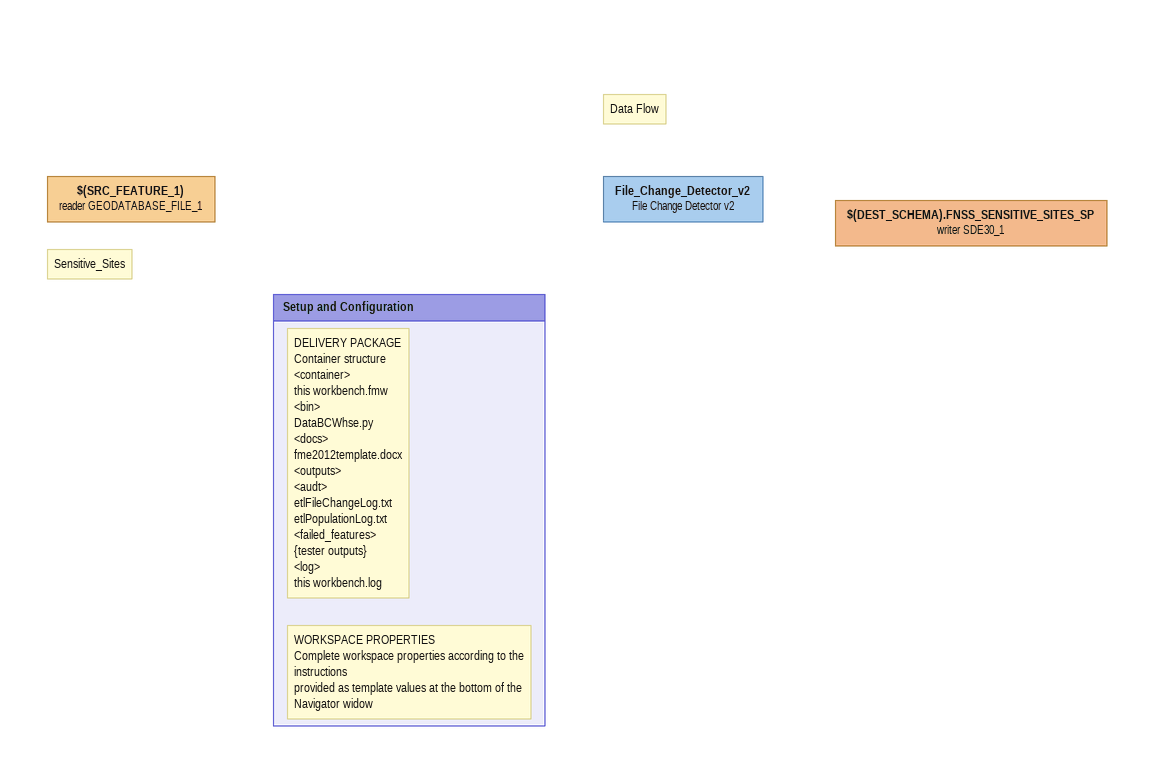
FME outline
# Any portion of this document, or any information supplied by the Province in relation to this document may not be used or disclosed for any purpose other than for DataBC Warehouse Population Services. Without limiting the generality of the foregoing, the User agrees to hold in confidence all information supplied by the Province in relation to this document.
Note: Sensitive_Sites
$(SRC_FEATURE_1) (reader GEODATABASE_FILE_1)
Note: Data Flow
File_Change_Detector_v2: File Change Detector v2
$(DEST_SCHEMA).FNSS_SENSITIVE_SITES_SP (writer SDE30_1)

Bookmark: Setup and Configuration
Note: DELIVERY PACKAGE / Container structure / <container> / this workbench.fmw / <bin> / DataBCWhse.py / <docs> / fme2012template.docx / <outputs> / <audt> / etlFileChangeLog.txt / etlPopulationLog.txt / <failed_features> / {tester outputs} / <log> / this workbench.log
Note: WORKSPACE PROPERTIES / Complete workspace properties according to the instructions / provided as template values at the bottom of the Navigator widow
